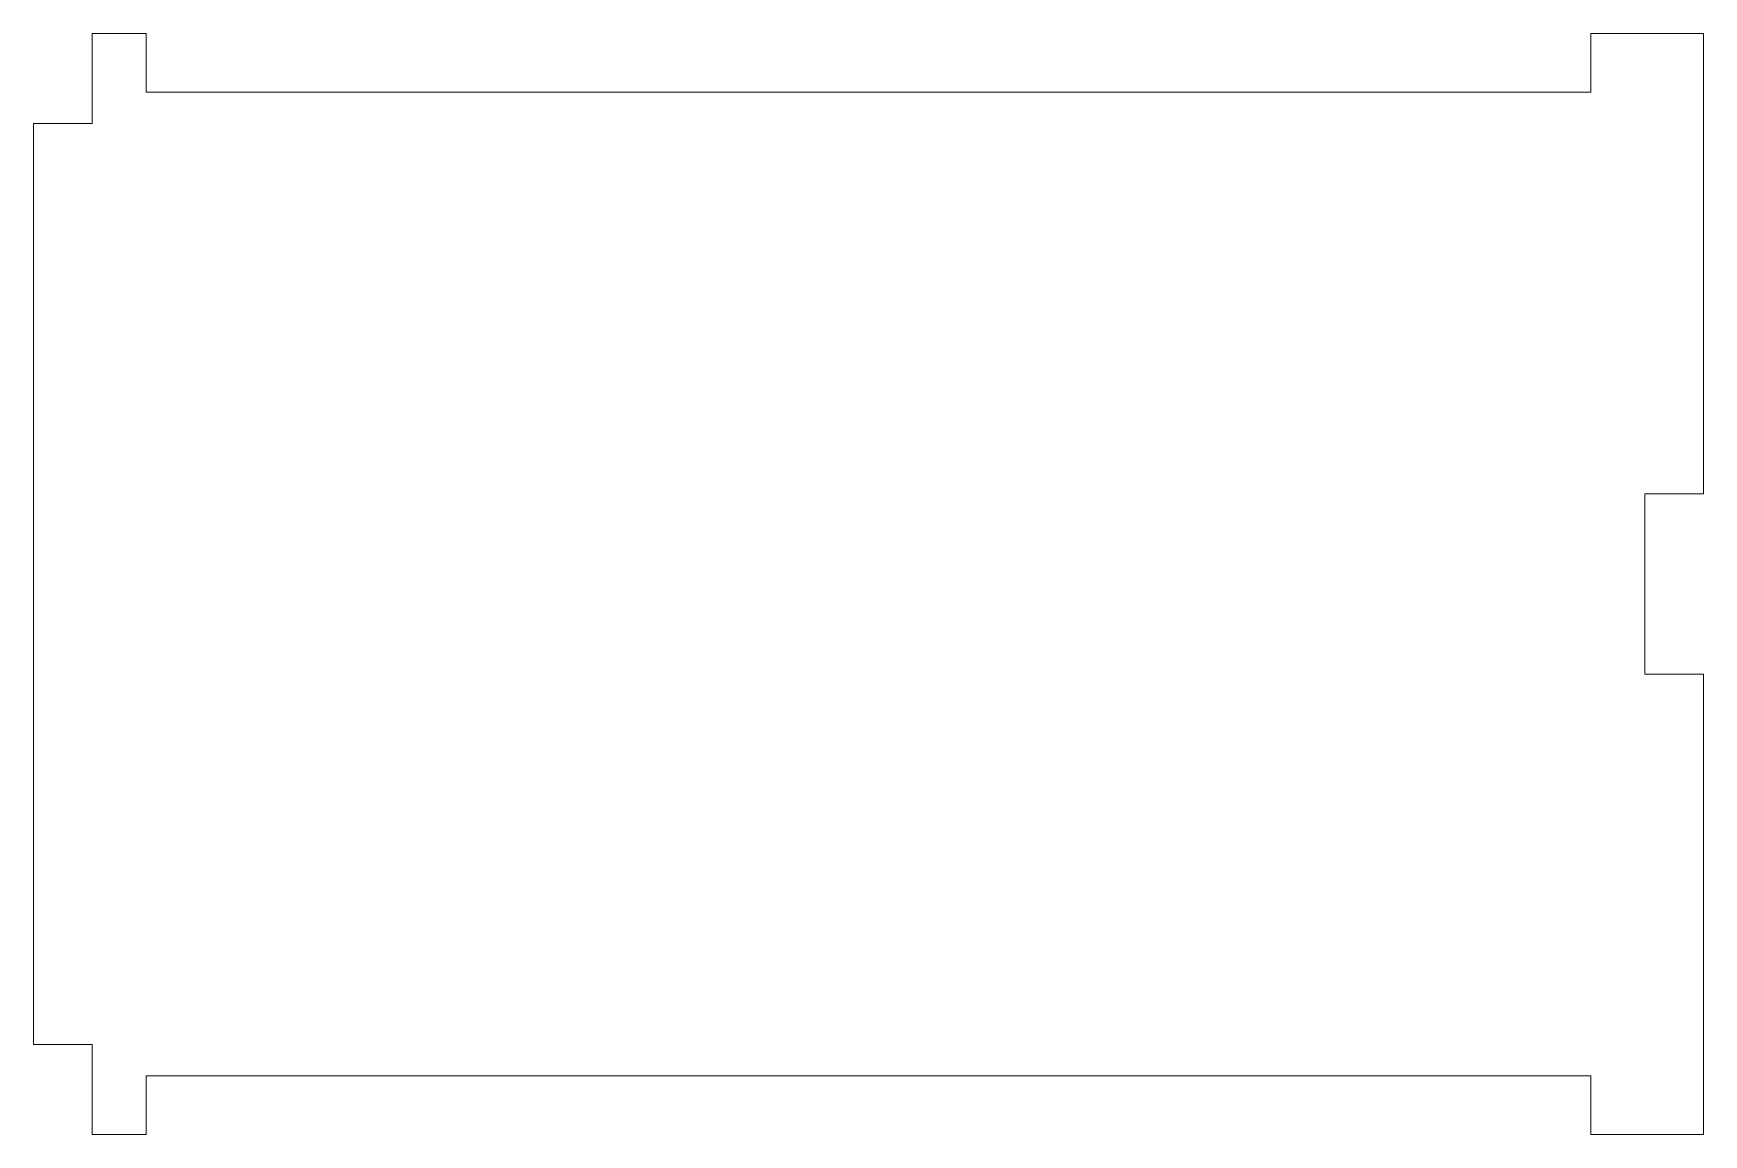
# Model space of a CAD drawing. Header units: centimetres. Extents: x 2.34 to 9.74, y -9.5 to -4.62.
import ezdxf

# ---------------------------------------------------------------- set-up
doc = ezdxf.new("R2010")
doc.units = ezdxf.units.CM
doc.header["$MEASUREMENT"] = 0
doc.layers.add('Camada 1', color=7, linetype='Continuous')

msp = doc.modelspace()

# ---------------------------------------------------------------- linework, layer by layer
at = {"layer": 'Camada 1', "color": 250, "lineweight": 20}
msp.add_open_spline([(9.73894, -9.49575), (9.73894, -9.49575), (9.73858, -9.49575), (9.73858, -9.49575), (9.73858, -9.49575), (9.73858, -9.49575), (9.73751, -9.49575), (9.73751, -9.49575), (9.73751, -9.49575), (9.73751, -9.49575), (9.73575, -9.49575), (9.73575, -9.49575), (9.73575, -9.49575), (9.73575, -9.49575), (9.73333, -9.49575), (9.73333, -9.49575), (9.73333, -9.49575), (9.73333, -9.49575), (9.73026, -9.49575), (9.73026, -9.49575), (9.73026, -9.49575), (9.73026, -9.49575), (9.72658, -9.49575), (9.72658, -9.49575), (9.72658, -9.49575), (9.72658, -9.49575), (9.72231, -9.49575), (9.72231, -9.49575), (9.72231, -9.49575), (9.72231, -9.49575), (9.71746, -9.49575), (9.71746, -9.49575), (9.71746, -9.49575), (9.71746, -9.49575), (9.71206, -9.49575), (9.71206, -9.49575), (9.71206, -9.49575), (9.71206, -9.49575), (9.70614, -9.49575), (9.70614, -9.49575), (9.70614, -9.49575), (9.70614, -9.49575), (9.69971, -9.49575), (9.69971, -9.49575), (9.69971, -9.49575), (9.69971, -9.49575), (9.6928, -9.49575), (9.6928, -9.49575), (9.6928, -9.49575), (9.6928, -9.49575), (9.68543, -9.49575), (9.68543, -9.49575), (9.68543, -9.49575), (9.68543, -9.49575), (9.67763, -9.49575), (9.67763, -9.49575), (9.67763, -9.49575), (9.67763, -9.49575), (9.66942, -9.49575), (9.66942, -9.49575), (9.66942, -9.49575), (9.66942, -9.49575), (9.66082, -9.49575), (9.66082, -9.49575), (9.66082, -9.49575), (9.66082, -9.49575), (9.65185, -9.49575), (9.65185, -9.49575), (9.65185, -9.49575), (9.65185, -9.49575), (9.64254, -9.49575), (9.64254, -9.49575), (9.64254, -9.49575), (9.64254, -9.49575), (9.63291, -9.49575), (9.63291, -9.49575), (9.63291, -9.49575), (9.63291, -9.49575), (9.62298, -9.49575), (9.62298, -9.49575), (9.62298, -9.49575), (9.62298, -9.49575), (9.61278, -9.49575), (9.61278, -9.49575), (9.61278, -9.49575), (9.61278, -9.49575), (9.60232, -9.49575), (9.60232, -9.49575), (9.60232, -9.49575), (9.60232, -9.49575), (9.59164, -9.49575), (9.59164, -9.49575), (9.59164, -9.49575), (9.59164, -9.49575), (9.58075, -9.49575), (9.58075, -9.49575), (9.58075, -9.49575), (9.58075, -9.49575), (9.56967, -9.49575), (9.56967, -9.49575), (9.56967, -9.49575), (9.56967, -9.49575), (9.55844, -9.49575), (9.55844, -9.49575), (9.55844, -9.49575), (9.55844, -9.49575), (9.54707, -9.49575), (9.54707, -9.49575), (9.54707, -9.49575), (9.54707, -9.49575), (9.53558, -9.49575), (9.53558, -9.49575), (9.53558, -9.49575), (9.53558, -9.49575), (9.52401, -9.49575), (9.52401, -9.49575), (9.52401, -9.49575), (9.52401, -9.49575), (9.51236, -9.49575), (9.51236, -9.49575), (9.51236, -9.49575), (9.51236, -9.49575), (9.50067, -9.49575), (9.50067, -9.49575), (9.50067, -9.49575), (9.50067, -9.49575), (9.48895, -9.49575), (9.48895, -9.49575), (9.48895, -9.49575), (9.48895, -9.49575), (9.47724, -9.49575), (9.47724, -9.49575), (9.47724, -9.49575), (9.47724, -9.49575), (9.46555, -9.49575), (9.46555, -9.49575), (9.46555, -9.49575), (9.46555, -9.49575), (9.4539, -9.49575), (9.4539, -9.49575), (9.4539, -9.49575), (9.4539, -9.49575), (9.44233, -9.49575), (9.44233, -9.49575), (9.44233, -9.49575), (9.44233, -9.49575), (9.43084, -9.49575), (9.43084, -9.49575), (9.43084, -9.49575), (9.43084, -9.49575), (9.41947, -9.49575), (9.41947, -9.49575), (9.41947, -9.49575), (9.41947, -9.49575), (9.40824, -9.49575), (9.40824, -9.49575), (9.40824, -9.49575), (9.40824, -9.49575), (9.39716, -9.49575), (9.39716, -9.49575), (9.39716, -9.49575), (9.39716, -9.49575), (9.38627, -9.49575), (9.38627, -9.49575), (9.38627, -9.49575), (9.38627, -9.49575), (9.37559, -9.49575), (9.37559, -9.49575), (9.37559, -9.49575), (9.37559, -9.49575), (9.36513, -9.49575), (9.36513, -9.49575), (9.36513, -9.49575), (9.36513, -9.49575), (9.35493, -9.49575), (9.35493, -9.49575), (9.35493, -9.49575), (9.35493, -9.49575), (9.345, -9.49575), (9.345, -9.49575), (9.345, -9.49575), (9.345, -9.49575), (9.33537, -9.49575), (9.33537, -9.49575), (9.33537, -9.49575), (9.33537, -9.49575), (9.32606, -9.49575), (9.32606, -9.49575), (9.32606, -9.49575), (9.32606, -9.49575), (9.31709, -9.49575), (9.31709, -9.49575), (9.31709, -9.49575), (9.31709, -9.49575), (9.30849, -9.49575), (9.30849, -9.49575), (9.30849, -9.49575), (9.30849, -9.49575), (9.30028, -9.49575), (9.30028, -9.49575), (9.30028, -9.49575), (9.30028, -9.49575), (9.29248, -9.49575), (9.29248, -9.49575), (9.29248, -9.49575), (9.29248, -9.49575), (9.28511, -9.49575), (9.28511, -9.49575), (9.28511, -9.49575), (9.28511, -9.49575), (9.2782, -9.49575), (9.2782, -9.49575), (9.2782, -9.49575), (9.2782, -9.49575), (9.27177, -9.49575), (9.27177, -9.49575), (9.27177, -9.49575), (9.27177, -9.49575), (9.26585, -9.49575), (9.26585, -9.49575), (9.26585, -9.49575), (9.26585, -9.49575), (9.26045, -9.49575), (9.26045, -9.49575), (9.26045, -9.49575), (9.26045, -9.49575), (9.2556, -9.49575), (9.2556, -9.49575), (9.2556, -9.49575), (9.2556, -9.49575), (9.25133, -9.49575), (9.25133, -9.49575), (9.25133, -9.49575), (9.25133, -9.49575), (9.24765, -9.49575), (9.24765, -9.49575), (9.24765, -9.49575), (9.24765, -9.49575), (9.24458, -9.49575), (9.24458, -9.49575), (9.24458, -9.49575), (9.24458, -9.49575), (9.24216, -9.49575), (9.24216, -9.49575), (9.24216, -9.49575), (9.24216, -9.49575), (9.2404, -9.49575), (9.2404, -9.49575), (9.2404, -9.49575), (9.2404, -9.49575), (9.23933, -9.49575), (9.23933, -9.49575), (9.23933, -9.49575), (9.23933, -9.49575), (9.23897, -9.49575), (9.23897, -9.49575), (9.23897, -9.49575), (9.23897, -9.49575), (9.23897, -9.23577), (9.23897, -9.23577), (9.23897, -9.23577), (9.23897, -9.23577), (2.83945, -9.23577), (2.83945, -9.23577), (2.83945, -9.23577), (2.83945, -9.23577), (2.83945, -9.49575), (2.83945, -9.49575), (2.83945, -9.49575), (2.83945, -9.49575), (2.83909, -9.49575), (2.83909, -9.49575), (2.83909, -9.49575), (2.83909, -9.49575), (2.83802, -9.49575), (2.83802, -9.49575), (2.83802, -9.49575), (2.83802, -9.49575), (2.83626, -9.49575), (2.83626, -9.49575), (2.83626, -9.49575), (2.83626, -9.49575), (2.83384, -9.49575), (2.83384, -9.49575), (2.83384, -9.49575), (2.83384, -9.49575), (2.83077, -9.49575), (2.83077, -9.49575), (2.83077, -9.49575), (2.83077, -9.49575), (2.82709, -9.49575), (2.82709, -9.49575), (2.82709, -9.49575), (2.82709, -9.49575), (2.82282, -9.49575), (2.82282, -9.49575), (2.82282, -9.49575), (2.82282, -9.49575), (2.81797, -9.49575), (2.81797, -9.49575), (2.81797, -9.49575), (2.81797, -9.49575), (2.81257, -9.49575), (2.81257, -9.49575), (2.81257, -9.49575), (2.81257, -9.49575), (2.80665, -9.49575), (2.80665, -9.49575), (2.80665, -9.49575), (2.80665, -9.49575), (2.80022, -9.49575), (2.80022, -9.49575), (2.80022, -9.49575), (2.80022, -9.49575), (2.79331, -9.49575), (2.79331, -9.49575), (2.79331, -9.49575), (2.79331, -9.49575), (2.78595, -9.49575), (2.78595, -9.49575), (2.78595, -9.49575), (2.78595, -9.49575), (2.77815, -9.49575), (2.77815, -9.49575), (2.77815, -9.49575), (2.77815, -9.49575), (2.76993, -9.49575), (2.76993, -9.49575), (2.76993, -9.49575), (2.76993, -9.49575), (2.76133, -9.49575), (2.76133, -9.49575), (2.76133, -9.49575), (2.76133, -9.49575), (2.75236, -9.49575), (2.75236, -9.49575), (2.75236, -9.49575), (2.75236, -9.49575), (2.74305, -9.49575), (2.74305, -9.49575), (2.74305, -9.49575), (2.74305, -9.49575), (2.73342, -9.49575), (2.73342, -9.49575), (2.73342, -9.49575), (2.73342, -9.49575), (2.72349, -9.49575), (2.72349, -9.49575), (2.72349, -9.49575), (2.72349, -9.49575), (2.71329, -9.49575), (2.71329, -9.49575), (2.71329, -9.49575), (2.71329, -9.49575), (2.70283, -9.49575), (2.70283, -9.49575), (2.70283, -9.49575), (2.70283, -9.49575), (2.69215, -9.49575), (2.69215, -9.49575), (2.69215, -9.49575), (2.69215, -9.49575), (2.68126, -9.49575), (2.68126, -9.49575), (2.68126, -9.49575), (2.68126, -9.49575), (2.67019, -9.49575), (2.67019, -9.49575), (2.67019, -9.49575), (2.67019, -9.49575), (2.65895, -9.49575), (2.65895, -9.49575), (2.65895, -9.49575), (2.65895, -9.49575), (2.64758, -9.49575), (2.64758, -9.49575), (2.64758, -9.49575), (2.64758, -9.49575), (2.6361, -9.49575), (2.6361, -9.49575), (2.6361, -9.49575), (2.6361, -9.49575), (2.62452, -9.49575), (2.62452, -9.49575), (2.62452, -9.49575), (2.62452, -9.49575), (2.61288, -9.49575), (2.61288, -9.49575), (2.61288, -9.49575), (2.61288, -9.49575), (2.60118, -9.49575), (2.60118, -9.49575), (2.60118, -9.49575), (2.60118, -9.49575), (2.59949, -9.49575), (2.59949, -9.49575), (2.59949, -9.49575), (2.59949, -9.49575), (2.59949, -9.49546), (2.59949, -9.49546), (2.59949, -9.49546), (2.59949, -9.49546), (2.59949, -9.4946), (2.59949, -9.4946), (2.59949, -9.4946), (2.59949, -9.4946), (2.59949, -9.4932), (2.59949, -9.4932), (2.59949, -9.4932), (2.59949, -9.4932), (2.59949, -9.49126), (2.59949, -9.49126), (2.59949, -9.49126), (2.59949, -9.49126), (2.59949, -9.48881), (2.59949, -9.48881), (2.59949, -9.48881), (2.59949, -9.48881), (2.59949, -9.48586), (2.59949, -9.48586), (2.59949, -9.48586), (2.59949, -9.48586), (2.59949, -9.48244), (2.59949, -9.48244), (2.59949, -9.48244), (2.59949, -9.48244), (2.59949, -9.47856), (2.59949, -9.47856), (2.59949, -9.47856), (2.59949, -9.47856), (2.59949, -9.47425), (2.59949, -9.47425), (2.59949, -9.47425), (2.59949, -9.47425), (2.59949, -9.46951), (2.59949, -9.46951), (2.59949, -9.46951), (2.59949, -9.46951), (2.59949, -9.46437), (2.59949, -9.46437), (2.59949, -9.46437), (2.59949, -9.46437), (2.59949, -9.45884), (2.59949, -9.45884), (2.59949, -9.45884), (2.59949, -9.45884), (2.59949, -9.45295), (2.59949, -9.45295), (2.59949, -9.45295), (2.59949, -9.45295), (2.59949, -9.44671), (2.59949, -9.44671), (2.59949, -9.44671), (2.59949, -9.44671), (2.59949, -9.44014), (2.59949, -9.44014), (2.59949, -9.44014), (2.59949, -9.44014), (2.59949, -9.43325), (2.59949, -9.43325), (2.59949, -9.43325), (2.59949, -9.43325), (2.59949, -9.42608), (2.59949, -9.42608), (2.59949, -9.42608), (2.59949, -9.42608), (2.59949, -9.41863), (2.59949, -9.41863), (2.59949, -9.41863), (2.59949, -9.41863), (2.59949, -9.41093), (2.59949, -9.41093), (2.59949, -9.41093), (2.59949, -9.41093), (2.59949, -9.40298), (2.59949, -9.40298), (2.59949, -9.40298), (2.59949, -9.40298), (2.59949, -9.39482), (2.59949, -9.39482), (2.59949, -9.39482), (2.59949, -9.39482), (2.59949, -9.38646), (2.59949, -9.38646), (2.59949, -9.38646), (2.59949, -9.38646), (2.59949, -9.37791), (2.59949, -9.37791), (2.59949, -9.37791), (2.59949, -9.37791), (2.59949, -9.3692), (2.59949, -9.3692), (2.59949, -9.3692), (2.59949, -9.3692), (2.59949, -9.36034), (2.59949, -9.36034), (2.59949, -9.36034), (2.59949, -9.36034), (2.59949, -9.35135), (2.59949, -9.35135), (2.59949, -9.35135), (2.59949, -9.35135), (2.59949, -9.34226), (2.59949, -9.34226), (2.59949, -9.34226), (2.59949, -9.34226), (2.59949, -9.33307), (2.59949, -9.33307), (2.59949, -9.33307), (2.59949, -9.33307), (2.59949, -9.32381), (2.59949, -9.32381), (2.59949, -9.32381), (2.59949, -9.32381), (2.59949, -9.31449), (2.59949, -9.31449), (2.59949, -9.31449), (2.59949, -9.31449), (2.59949, -9.30514), (2.59949, -9.30514), (2.59949, -9.30514), (2.59949, -9.30514), (2.59949, -9.29576), (2.59949, -9.29576), (2.59949, -9.29576), (2.59949, -9.29576), (2.59949, -9.28639), (2.59949, -9.28639), (2.59949, -9.28639), (2.59949, -9.28639), (2.59949, -9.27704), (2.59949, -9.27704), (2.59949, -9.27704), (2.59949, -9.27704), (2.59949, -9.26772), (2.59949, -9.26772), (2.59949, -9.26772), (2.59949, -9.26772), (2.59949, -9.25846), (2.59949, -9.25846), (2.59949, -9.25846), (2.59949, -9.25846), (2.59949, -9.24927), (2.59949, -9.24927), (2.59949, -9.24927), (2.59949, -9.24927), (2.59949, -9.24018), (2.59949, -9.24018), (2.59949, -9.24018), (2.59949, -9.24018), (2.59949, -9.23575), (2.59949, -9.23575), (2.59949, -9.23575), (2.59949, -9.23575), (2.59949, -9.09578), (2.59949, -9.09578), (2.59949, -9.09578), (2.59949, -9.09578), (2.33951, -9.09578), (2.33951, -9.09578), (2.33951, -9.09578), (2.33951, -9.09578), (2.33951, -5.01609), (2.33951, -5.01609), (2.33951, -5.01609), (2.33951, -5.01609), (2.59949, -5.01609), (2.59949, -5.01609), (2.59949, -5.01609), (2.59949, -5.01609), (2.59949, -4.87612), (2.59949, -4.87612), (2.59949, -4.87612), (2.59949, -4.87612), (2.59949, -4.87169), (2.59949, -4.87169), (2.59949, -4.87169), (2.59949, -4.87169), (2.59949, -4.8626), (2.59949, -4.8626), (2.59949, -4.8626), (2.59949, -4.8626), (2.59949, -4.85341), (2.59949, -4.85341), (2.59949, -4.85341), (2.59949, -4.85341), (2.59949, -4.84415), (2.59949, -4.84415), (2.59949, -4.84415), (2.59949, -4.84415), (2.59949, -4.83483), (2.59949, -4.83483), (2.59949, -4.83483), (2.59949, -4.83483), (2.59949, -4.82548), (2.59949, -4.82548), (2.59949, -4.82548), (2.59949, -4.82548), (2.59949, -4.8161), (2.59949, -4.8161), (2.59949, -4.8161), (2.59949, -4.8161), (2.59949, -4.80673), (2.59949, -4.80673), (2.59949, -4.80673), (2.59949, -4.80673), (2.59949, -4.79738), (2.59949, -4.79738), (2.59949, -4.79738), (2.59949, -4.79738), (2.59949, -4.78806), (2.59949, -4.78806), (2.59949, -4.78806), (2.59949, -4.78806), (2.59949, -4.7788), (2.59949, -4.7788), (2.59949, -4.7788), (2.59949, -4.7788), (2.59949, -4.76961), (2.59949, -4.76961), (2.59949, -4.76961), (2.59949, -4.76961), (2.59949, -4.76052), (2.59949, -4.76052), (2.59949, -4.76052), (2.59949, -4.76052), (2.59949, -4.75153), (2.59949, -4.75153), (2.59949, -4.75153), (2.59949, -4.75153), (2.59949, -4.74267), (2.59949, -4.74267), (2.59949, -4.74267), (2.59949, -4.74267), (2.59949, -4.73396), (2.59949, -4.73396), (2.59949, -4.73396), (2.59949, -4.73396), (2.59949, -4.72541), (2.59949, -4.72541), (2.59949, -4.72541), (2.59949, -4.72541), (2.59949, -4.71705), (2.59949, -4.71705), (2.59949, -4.71705), (2.59949, -4.71705), (2.59949, -4.70889), (2.59949, -4.70889), (2.59949, -4.70889), (2.59949, -4.70889), (2.59949, -4.70094), (2.59949, -4.70094), (2.59949, -4.70094), (2.59949, -4.70094), (2.59949, -4.69324), (2.59949, -4.69324), (2.59949, -4.69324), (2.59949, -4.69324), (2.59949, -4.68579), (2.59949, -4.68579), (2.59949, -4.68579), (2.59949, -4.68579), (2.59949, -4.67862), (2.59949, -4.67862), (2.59949, -4.67862), (2.59949, -4.67862), (2.59949, -4.67173), (2.59949, -4.67173), (2.59949, -4.67173), (2.59949, -4.67173), (2.59949, -4.66516), (2.59949, -4.66516), (2.59949, -4.66516), (2.59949, -4.66516), (2.59949, -4.65892), (2.59949, -4.65892), (2.59949, -4.65892), (2.59949, -4.65892), (2.59949, -4.65303), (2.59949, -4.65303), (2.59949, -4.65303), (2.59949, -4.65303), (2.59949, -4.6475), (2.59949, -4.6475), (2.59949, -4.6475), (2.59949, -4.6475), (2.59949, -4.64236), (2.59949, -4.64236), (2.59949, -4.64236), (2.59949, -4.64236), (2.59949, -4.63762), (2.59949, -4.63762), (2.59949, -4.63762), (2.59949, -4.63762), (2.59949, -4.63331), (2.59949, -4.63331), (2.59949, -4.63331), (2.59949, -4.63331), (2.59949, -4.62943), (2.59949, -4.62943), (2.59949, -4.62943), (2.59949, -4.62943), (2.59949, -4.62601), (2.59949, -4.62601), (2.59949, -4.62601), (2.59949, -4.62601), (2.59949, -4.62306), (2.59949, -4.62306), (2.59949, -4.62306), (2.59949, -4.62306), (2.59949, -4.62061), (2.59949, -4.62061), (2.59949, -4.62061), (2.59949, -4.62061), (2.59949, -4.61867), (2.59949, -4.61867), (2.59949, -4.61867), (2.59949, -4.61867), (2.59949, -4.61727), (2.59949, -4.61727), (2.59949, -4.61727), (2.59949, -4.61727), (2.59949, -4.61641), (2.59949, -4.61641), (2.59949, -4.61641), (2.59949, -4.61641), (2.59949, -4.61612), (2.59949, -4.61612), (2.59949, -4.61612), (2.59949, -4.61612), (2.60118, -4.61612), (2.60118, -4.61612), (2.60118, -4.61612), (2.60118, -4.61612), (2.61288, -4.61612), (2.61288, -4.61612), (2.61288, -4.61612), (2.61288, -4.61612), (2.62452, -4.61612), (2.62452, -4.61612), (2.62452, -4.61612), (2.62452, -4.61612), (2.6361, -4.61612), (2.6361, -4.61612), (2.6361, -4.61612), (2.6361, -4.61612), (2.64758, -4.61612), (2.64758, -4.61612), (2.64758, -4.61612), (2.64758, -4.61612), (2.65895, -4.61612), (2.65895, -4.61612), (2.65895, -4.61612), (2.65895, -4.61612), (2.67019, -4.61612), (2.67019, -4.61612), (2.67019, -4.61612), (2.67019, -4.61612), (2.68126, -4.61612), (2.68126, -4.61612), (2.68126, -4.61612), (2.68126, -4.61612), (2.69215, -4.61612), (2.69215, -4.61612), (2.69215, -4.61612), (2.69215, -4.61612), (2.70283, -4.61612), (2.70283, -4.61612), (2.70283, -4.61612), (2.70283, -4.61612), (2.71329, -4.61612), (2.71329, -4.61612), (2.71329, -4.61612), (2.71329, -4.61612), (2.72349, -4.61612), (2.72349, -4.61612), (2.72349, -4.61612), (2.72349, -4.61612), (2.73342, -4.61612), (2.73342, -4.61612), (2.73342, -4.61612), (2.73342, -4.61612), (2.74305, -4.61612), (2.74305, -4.61612), (2.74305, -4.61612), (2.74305, -4.61612), (2.75236, -4.61612), (2.75236, -4.61612), (2.75236, -4.61612), (2.75236, -4.61612), (2.76133, -4.61612), (2.76133, -4.61612), (2.76133, -4.61612), (2.76133, -4.61612), (2.76993, -4.61612), (2.76993, -4.61612), (2.76993, -4.61612), (2.76993, -4.61612), (2.77815, -4.61612), (2.77815, -4.61612), (2.77815, -4.61612), (2.77815, -4.61612), (2.78595, -4.61612), (2.78595, -4.61612), (2.78595, -4.61612), (2.78595, -4.61612), (2.79331, -4.61612), (2.79331, -4.61612), (2.79331, -4.61612), (2.79331, -4.61612), (2.80022, -4.61612), (2.80022, -4.61612), (2.80022, -4.61612), (2.80022, -4.61612), (2.80665, -4.61612), (2.80665, -4.61612), (2.80665, -4.61612), (2.80665, -4.61612), (2.81257, -4.61612), (2.81257, -4.61612), (2.81257, -4.61612), (2.81257, -4.61612), (2.81797, -4.61612), (2.81797, -4.61612), (2.81797, -4.61612), (2.81797, -4.61612), (2.82282, -4.61612), (2.82282, -4.61612), (2.82282, -4.61612), (2.82282, -4.61612), (2.82709, -4.61612), (2.82709, -4.61612), (2.82709, -4.61612), (2.82709, -4.61612), (2.83077, -4.61612), (2.83077, -4.61612), (2.83077, -4.61612), (2.83077, -4.61612), (2.83384, -4.61612), (2.83384, -4.61612), (2.83384, -4.61612), (2.83384, -4.61612), (2.83626, -4.61612), (2.83626, -4.61612), (2.83626, -4.61612), (2.83626, -4.61612), (2.83802, -4.61612), (2.83802, -4.61612), (2.83802, -4.61612), (2.83802, -4.61612), (2.83909, -4.61612), (2.83909, -4.61612), (2.83909, -4.61612), (2.83909, -4.61612), (2.83945, -4.61612), (2.83945, -4.61612), (2.83945, -4.61612), (2.83945, -4.61612), (2.83945, -4.8761), (2.83945, -4.8761), (2.83945, -4.8761), (2.83945, -4.8761), (9.23897, -4.8761), (9.23897, -4.8761), (9.23897, -4.8761), (9.23897, -4.8761), (9.23897, -4.61612), (9.23897, -4.61612), (9.23897, -4.61612), (9.23897, -4.61612), (9.23933, -4.61612), (9.23933, -4.61612), (9.23933, -4.61612), (9.23933, -4.61612), (9.2404, -4.61612), (9.2404, -4.61612), (9.2404, -4.61612), (9.2404, -4.61612), (9.24216, -4.61612), (9.24216, -4.61612), (9.24216, -4.61612), (9.24216, -4.61612), (9.24458, -4.61612), (9.24458, -4.61612), (9.24458, -4.61612), (9.24458, -4.61612), (9.24765, -4.61612), (9.24765, -4.61612), (9.24765, -4.61612), (9.24765, -4.61612), (9.25133, -4.61612), (9.25133, -4.61612), (9.25133, -4.61612), (9.25133, -4.61612), (9.2556, -4.61612), (9.2556, -4.61612), (9.2556, -4.61612), (9.2556, -4.61612), (9.26045, -4.61612), (9.26045, -4.61612), (9.26045, -4.61612), (9.26045, -4.61612), (9.26585, -4.61612), (9.26585, -4.61612), (9.26585, -4.61612), (9.26585, -4.61612), (9.27177, -4.61612), (9.27177, -4.61612), (9.27177, -4.61612), (9.27177, -4.61612), (9.2782, -4.61612), (9.2782, -4.61612), (9.2782, -4.61612), (9.2782, -4.61612), (9.28511, -4.61612), (9.28511, -4.61612), (9.28511, -4.61612), (9.28511, -4.61612), (9.29248, -4.61612), (9.29248, -4.61612), (9.29248, -4.61612), (9.29248, -4.61612), (9.30028, -4.61612), (9.30028, -4.61612), (9.30028, -4.61612), (9.30028, -4.61612), (9.30849, -4.61612), (9.30849, -4.61612), (9.30849, -4.61612), (9.30849, -4.61612), (9.31709, -4.61612), (9.31709, -4.61612), (9.31709, -4.61612), (9.31709, -4.61612), (9.32606, -4.61612), (9.32606, -4.61612), (9.32606, -4.61612), (9.32606, -4.61612), (9.33537, -4.61612), (9.33537, -4.61612), (9.33537, -4.61612), (9.33537, -4.61612), (9.345, -4.61612), (9.345, -4.61612), (9.345, -4.61612), (9.345, -4.61612), (9.35493, -4.61612), (9.35493, -4.61612), (9.35493, -4.61612), (9.35493, -4.61612), (9.36513, -4.61612), (9.36513, -4.61612), (9.36513, -4.61612), (9.36513, -4.61612), (9.37559, -4.61612), (9.37559, -4.61612), (9.37559, -4.61612), (9.37559, -4.61612), (9.38627, -4.61612), (9.38627, -4.61612), (9.38627, -4.61612), (9.38627, -4.61612), (9.39716, -4.61612), (9.39716, -4.61612), (9.39716, -4.61612), (9.39716, -4.61612), (9.40824, -4.61612), (9.40824, -4.61612), (9.40824, -4.61612), (9.40824, -4.61612), (9.41947, -4.61612), (9.41947, -4.61612), (9.41947, -4.61612), (9.41947, -4.61612), (9.43084, -4.61612), (9.43084, -4.61612), (9.43084, -4.61612), (9.43084, -4.61612), (9.44233, -4.61612), (9.44233, -4.61612), (9.44233, -4.61612), (9.44233, -4.61612), (9.4539, -4.61612), (9.4539, -4.61612), (9.4539, -4.61612), (9.4539, -4.61612), (9.46555, -4.61612), (9.46555, -4.61612), (9.46555, -4.61612), (9.46555, -4.61612), (9.47724, -4.61612), (9.47724, -4.61612), (9.47724, -4.61612), (9.47724, -4.61612), (9.48895, -4.61612), (9.48895, -4.61612), (9.48895, -4.61612), (9.48895, -4.61612), (9.50067, -4.61612), (9.50067, -4.61612), (9.50067, -4.61612), (9.50067, -4.61612), (9.51236, -4.61612), (9.51236, -4.61612), (9.51236, -4.61612), (9.51236, -4.61612), (9.52401, -4.61612), (9.52401, -4.61612), (9.52401, -4.61612), (9.52401, -4.61612), (9.53558, -4.61612), (9.53558, -4.61612), (9.53558, -4.61612), (9.53558, -4.61612), (9.54707, -4.61612), (9.54707, -4.61612), (9.54707, -4.61612), (9.54707, -4.61612), (9.55844, -4.61612), (9.55844, -4.61612), (9.55844, -4.61612), (9.55844, -4.61612), (9.56967, -4.61612), (9.56967, -4.61612), (9.56967, -4.61612), (9.56967, -4.61612), (9.58075, -4.61612), (9.58075, -4.61612), (9.58075, -4.61612), (9.58075, -4.61612), (9.59164, -4.61612), (9.59164, -4.61612), (9.59164, -4.61612), (9.59164, -4.61612), (9.60232, -4.61612), (9.60232, -4.61612), (9.60232, -4.61612), (9.60232, -4.61612), (9.61278, -4.61612), (9.61278, -4.61612), (9.61278, -4.61612), (9.61278, -4.61612), (9.62298, -4.61612), (9.62298, -4.61612), (9.62298, -4.61612), (9.62298, -4.61612), (9.63291, -4.61612), (9.63291, -4.61612), (9.63291, -4.61612), (9.63291, -4.61612), (9.64254, -4.61612), (9.64254, -4.61612), (9.64254, -4.61612), (9.64254, -4.61612), (9.65185, -4.61612), (9.65185, -4.61612), (9.65185, -4.61612), (9.65185, -4.61612), (9.66082, -4.61612), (9.66082, -4.61612), (9.66082, -4.61612), (9.66082, -4.61612), (9.66942, -4.61612), (9.66942, -4.61612), (9.66942, -4.61612), (9.66942, -4.61612), (9.67763, -4.61612), (9.67763, -4.61612), (9.67763, -4.61612), (9.67763, -4.61612), (9.68543, -4.61612), (9.68543, -4.61612), (9.68543, -4.61612), (9.68543, -4.61612), (9.6928, -4.61612), (9.6928, -4.61612), (9.6928, -4.61612), (9.6928, -4.61612), (9.69971, -4.61612), (9.69971, -4.61612), (9.69971, -4.61612), (9.69971, -4.61612), (9.70614, -4.61612), (9.70614, -4.61612), (9.70614, -4.61612), (9.70614, -4.61612), (9.71206, -4.61612), (9.71206, -4.61612), (9.71206, -4.61612), (9.71206, -4.61612), (9.71746, -4.61612), (9.71746, -4.61612), (9.71746, -4.61612), (9.71746, -4.61612), (9.72231, -4.61612), (9.72231, -4.61612), (9.72231, -4.61612), (9.72231, -4.61612), (9.72658, -4.61612), (9.72658, -4.61612), (9.72658, -4.61612), (9.72658, -4.61612), (9.73026, -4.61612), (9.73026, -4.61612), (9.73026, -4.61612), (9.73026, -4.61612), (9.73333, -4.61612), (9.73333, -4.61612), (9.73333, -4.61612), (9.73333, -4.61612), (9.73575, -4.61612), (9.73575, -4.61612), (9.73575, -4.61612), (9.73575, -4.61612), (9.73751, -4.61612), (9.73751, -4.61612), (9.73751, -4.61612), (9.73751, -4.61612), (9.73858, -4.61612), (9.73858, -4.61612), (9.73858, -4.61612), (9.73858, -4.61612), (9.73894, -4.61612), (9.73894, -4.61612), (9.73894, -4.61612), (9.73894, -4.61612), (9.73894, -4.6176), (9.73894, -4.6176), (9.73894, -4.6176), (9.73894, -4.6176), (9.73894, -4.62197), (9.73894, -4.62197), (9.73894, -4.62197), (9.73894, -4.62197), (9.73894, -4.62915), (9.73894, -4.62915), (9.73894, -4.62915), (9.73894, -4.62915), (9.73894, -4.63903), (9.73894, -4.63903), (9.73894, -4.63903), (9.73894, -4.63903), (9.73894, -4.65153), (9.73894, -4.65153), (9.73894, -4.65153), (9.73894, -4.65153), (9.73894, -4.66655), (9.73894, -4.66655), (9.73894, -4.66655), (9.73894, -4.66655), (9.73894, -4.68399), (9.73894, -4.68399), (9.73894, -4.68399), (9.73894, -4.68399), (9.73894, -4.70377), (9.73894, -4.70377), (9.73894, -4.70377), (9.73894, -4.70377), (9.73894, -4.7258), (9.73894, -4.7258), (9.73894, -4.7258), (9.73894, -4.7258), (9.73894, -4.74997), (9.73894, -4.74997), (9.73894, -4.74997), (9.73894, -4.74997), (9.73894, -4.77619), (9.73894, -4.77619), (9.73894, -4.77619), (9.73894, -4.77619), (9.73894, -4.80438), (9.73894, -4.80438), (9.73894, -4.80438), (9.73894, -4.80438), (9.73894, -4.83443), (9.73894, -4.83443), (9.73894, -4.83443), (9.73894, -4.83443), (9.73894, -4.86626), (9.73894, -4.86626), (9.73894, -4.86626), (9.73894, -4.86626), (9.73894, -4.89977), (9.73894, -4.89977), (9.73894, -4.89977), (9.73894, -4.89977), (9.73894, -4.93486), (9.73894, -4.93486), (9.73894, -4.93486), (9.73894, -4.93486), (9.73894, -4.97026), (9.73894, -4.97026), (9.73894, -4.97026), (9.73894, -4.97026), (9.73894, -6.65607), (9.73894, -6.65607), (9.73894, -6.65607), (9.73894, -6.65607), (9.47898, -6.65607), (9.47898, -6.65607), (9.47898, -6.65607), (9.47898, -6.65607), (9.47898, -7.45601), (9.47898, -7.45601), (9.47898, -7.45601), (9.47898, -7.45601), (9.73894, -7.45601), (9.73894, -7.45601), (9.73894, -7.45601), (9.73894, -7.45601), (9.73894, -9.14161), (9.73894, -9.14161), (9.73894, -9.14161), (9.73894, -9.14161), (9.73894, -9.17704), (9.73894, -9.17704), (9.73894, -9.17704), (9.73894, -9.17704), (9.73894, -9.21213), (9.73894, -9.21213), (9.73894, -9.21213), (9.73894, -9.21213), (9.73894, -9.24564), (9.73894, -9.24564), (9.73894, -9.24564), (9.73894, -9.24564), (9.73894, -9.27746), (9.73894, -9.27746), (9.73894, -9.27746), (9.73894, -9.27746), (9.73894, -9.30751), (9.73894, -9.30751), (9.73894, -9.30751), (9.73894, -9.30751), (9.73894, -9.3357), (9.73894, -9.3357), (9.73894, -9.3357), (9.73894, -9.3357), (9.73894, -9.36192), (9.73894, -9.36192), (9.73894, -9.36192), (9.73894, -9.36192), (9.73894, -9.38608), (9.73894, -9.38608), (9.73894, -9.38608), (9.73894, -9.38608), (9.73894, -9.4081), (9.73894, -9.4081), (9.73894, -9.4081), (9.73894, -9.4081), (9.73894, -9.42788), (9.73894, -9.42788), (9.73894, -9.42788), (9.73894, -9.42788), (9.73894, -9.44533), (9.73894, -9.44533), (9.73894, -9.44533), (9.73894, -9.44533), (9.73894, -9.46035), (9.73894, -9.46035), (9.73894, -9.46035), (9.73894, -9.46035), (9.73894, -9.47284), (9.73894, -9.47284), (9.73894, -9.47284), (9.73894, -9.47284), (9.73894, -9.48272), (9.73894, -9.48272), (9.73894, -9.48272), (9.73894, -9.48272), (9.73894, -9.4899), (9.73894, -9.4899), (9.73894, -9.4899), (9.73894, -9.4899), (9.73894, -9.49427), (9.73894, -9.49427), (9.73894, -9.49427), (9.73894, -9.49427), (9.73894, -9.49575), (9.73894, -9.49575)], degree=3, knots=[0, 0, 0, 0, 0.0031153, 0.0031153, 0.0031153, 0.0031153, 0.0062305, 0.0062305, 0.0062305, 0.0062305, 0.0093458, 0.0093458, 0.0093458, 0.0093458, 0.0124611, 0.0124611, 0.0124611, 0.0124611, 0.0155763, 0.0155763, 0.0155763, 0.0155763, 0.0186916, 0.0186916, 0.0186916, 0.0186916, 0.0218069, 0.0218069, 0.0218069, 0.0218069, 0.0249221, 0.0249221, 0.0249221, 0.0249221, 0.0280374, 0.0280374, 0.0280374, 0.0280374, 0.0311526, 0.0311526, 0.0311526, 0.0311526, 0.0342679, 0.0342679, 0.0342679, 0.0342679, 0.0373832, 0.0373832, 0.0373832, 0.0373832, 0.0404984, 0.0404984, 0.0404984, 0.0404984, 0.0436137, 0.0436137, 0.0436137, 0.0436137, 0.046729, 0.046729, 0.046729, 0.046729, 0.0498442, 0.0498442, 0.0498442, 0.0498442, 0.0529595, 0.0529595, 0.0529595, 0.0529595, 0.0560748, 0.0560748, 0.0560748, 0.0560748, 0.05919, 0.05919, 0.05919, 0.05919, 0.0623053, 0.0623053, 0.0623053, 0.0623053, 0.0654206, 0.0654206, 0.0654206, 0.0654206, 0.0685358, 0.0685358, 0.0685358, 0.0685358, 0.0716511, 0.0716511, 0.0716511, 0.0716511, 0.0747664, 0.0747664, 0.0747664, 0.0747664, 0.0778816, 0.0778816, 0.0778816, 0.0778816, 0.0809969, 0.0809969, 0.0809969, 0.0809969, 0.0841121, 0.0841121, 0.0841121, 0.0841121, 0.0872274, 0.0872274, 0.0872274, 0.0872274, 0.0903427, 0.0903427, 0.0903427, 0.0903427, 0.0934579, 0.0934579, 0.0934579, 0.0934579, 0.0965732, 0.0965732, 0.0965732, 0.0965732, 0.0996885, 0.0996885, 0.0996885, 0.0996885, 0.1028037, 0.1028037, 0.1028037, 0.1028037, 0.105919, 0.105919, 0.105919, 0.105919, 0.1090343, 0.1090343, 0.1090343, 0.1090343, 0.1121495, 0.1121495, 0.1121495, 0.1121495, 0.1152648, 0.1152648, 0.1152648, 0.1152648, 0.1183801, 0.1183801, 0.1183801, 0.1183801, 0.1214953, 0.1214953, 0.1214953, 0.1214953, 0.1246106, 0.1246106, 0.1246106, 0.1246106, 0.1277259, 0.1277259, 0.1277259, 0.1277259, 0.1308411, 0.1308411, 0.1308411, 0.1308411, 0.1339564, 0.1339564, 0.1339564, 0.1339564, 0.1370717, 0.1370717, 0.1370717, 0.1370717, 0.1401869, 0.1401869, 0.1401869, 0.1401869, 0.1433022, 0.1433022, 0.1433022, 0.1433022, 0.1464174, 0.1464174, 0.1464174, 0.1464174, 0.1495327, 0.1495327, 0.1495327, 0.1495327, 0.152648, 0.152648, 0.152648, 0.152648, 0.1557632, 0.1557632, 0.1557632, 0.1557632, 0.1588785, 0.1588785, 0.1588785, 0.1588785, 0.1619938, 0.1619938, 0.1619938, 0.1619938, 0.165109, 0.165109, 0.165109, 0.165109, 0.1682243, 0.1682243, 0.1682243, 0.1682243, 0.1713396, 0.1713396, 0.1713396, 0.1713396, 0.1744548, 0.1744548, 0.1744548, 0.1744548, 0.1775701, 0.1775701, 0.1775701, 0.1775701, 0.1806854, 0.1806854, 0.1806854, 0.1806854, 0.1838006, 0.1838006, 0.1838006, 0.1838006, 0.1869159, 0.1869159, 0.1869159, 0.1869159, 0.1900312, 0.1900312, 0.1900312, 0.1900312, 0.1931464, 0.1931464, 0.1931464, 0.1931464, 0.1962617, 0.1962617, 0.1962617, 0.1962617, 0.1993769, 0.1993769, 0.1993769, 0.1993769, 0.2024922, 0.2024922, 0.2024922, 0.2024922, 0.2056075, 0.2056075, 0.2056075, 0.2056075, 0.2087227, 0.2087227, 0.2087227, 0.2087227, 0.211838, 0.211838, 0.211838, 0.211838, 0.2149533, 0.2149533, 0.2149533, 0.2149533, 0.2180685, 0.2180685, 0.2180685, 0.2180685, 0.2211838, 0.2211838, 0.2211838, 0.2211838, 0.2242991, 0.2242991, 0.2242991, 0.2242991, 0.2274143, 0.2274143, 0.2274143, 0.2274143, 0.2305296, 0.2305296, 0.2305296, 0.2305296, 0.2336449, 0.2336449, 0.2336449, 0.2336449, 0.2367601, 0.2367601, 0.2367601, 0.2367601, 0.2398754, 0.2398754, 0.2398754, 0.2398754, 0.2429907, 0.2429907, 0.2429907, 0.2429907, 0.2461059, 0.2461059, 0.2461059, 0.2461059, 0.2492212, 0.2492212, 0.2492212, 0.2492212, 0.2523364, 0.2523364, 0.2523364, 0.2523364, 0.2554517, 0.2554517, 0.2554517, 0.2554517, 0.258567, 0.258567, 0.258567, 0.258567, 0.2616822, 0.2616822, 0.2616822, 0.2616822, 0.2647975, 0.2647975, 0.2647975, 0.2647975, 0.2679128, 0.2679128, 0.2679128, 0.2679128, 0.271028, 0.271028, 0.271028, 0.271028, 0.2741433, 0.2741433, 0.2741433, 0.2741433, 0.2772586, 0.2772586, 0.2772586, 0.2772586, 0.2803738, 0.2803738, 0.2803738, 0.2803738, 0.2834891, 0.2834891, 0.2834891, 0.2834891, 0.2866044, 0.2866044, 0.2866044, 0.2866044, 0.2897196, 0.2897196, 0.2897196, 0.2897196, 0.2928349, 0.2928349, 0.2928349, 0.2928349, 0.2959502, 0.2959502, 0.2959502, 0.2959502, 0.2990654, 0.2990654, 0.2990654, 0.2990654, 0.3021807, 0.3021807, 0.3021807, 0.3021807, 0.305296, 0.305296, 0.305296, 0.305296, 0.3084112, 0.3084112, 0.3084112, 0.3084112, 0.3115265, 0.3115265, 0.3115265, 0.3115265, 0.3146417, 0.3146417, 0.3146417, 0.3146417, 0.317757, 0.317757, 0.317757, 0.317757, 0.3208723, 0.3208723, 0.3208723, 0.3208723, 0.3239875, 0.3239875, 0.3239875, 0.3239875, 0.3271028, 0.3271028, 0.3271028, 0.3271028, 0.3302181, 0.3302181, 0.3302181, 0.3302181, 0.3333333, 0.3333333, 0.3333333, 0.3333333, 0.3364486, 0.3364486, 0.3364486, 0.3364486, 0.3395639, 0.3395639, 0.3395639, 0.3395639, 0.3426791, 0.3426791, 0.3426791, 0.3426791, 0.3457944, 0.3457944, 0.3457944, 0.3457944, 0.3489097, 0.3489097, 0.3489097, 0.3489097, 0.3520249, 0.3520249, 0.3520249, 0.3520249, 0.3551402, 0.3551402, 0.3551402, 0.3551402, 0.3582555, 0.3582555, 0.3582555, 0.3582555, 0.3613707, 0.3613707, 0.3613707, 0.3613707, 0.364486, 0.364486, 0.364486, 0.364486, 0.3676012, 0.3676012, 0.3676012, 0.3676012, 0.3707165, 0.3707165, 0.3707165, 0.3707165, 0.3738318, 0.3738318, 0.3738318, 0.3738318, 0.376947, 0.376947, 0.376947, 0.376947, 0.3800623, 0.3800623, 0.3800623, 0.3800623, 0.3831776, 0.3831776, 0.3831776, 0.3831776, 0.3862928, 0.3862928, 0.3862928, 0.3862928, 0.3894081, 0.3894081, 0.3894081, 0.3894081, 0.3925234, 0.3925234, 0.3925234, 0.3925234, 0.3956386, 0.3956386, 0.3956386, 0.3956386, 0.3987539, 0.3987539, 0.3987539, 0.3987539, 0.4018692, 0.4018692, 0.4018692, 0.4018692, 0.4049844, 0.4049844, 0.4049844, 0.4049844, 0.4080997, 0.4080997, 0.4080997, 0.4080997, 0.411215, 0.411215, 0.411215, 0.411215, 0.4143302, 0.4143302, 0.4143302, 0.4143302, 0.4174455, 0.4174455, 0.4174455, 0.4174455, 0.4205607, 0.4205607, 0.4205607, 0.4205607, 0.423676, 0.423676, 0.423676, 0.423676, 0.4267913, 0.4267913, 0.4267913, 0.4267913, 0.4299065, 0.4299065, 0.4299065, 0.4299065, 0.4330218, 0.4330218, 0.4330218, 0.4330218, 0.4361371, 0.4361371, 0.4361371, 0.4361371, 0.4392523, 0.4392523, 0.4392523, 0.4392523, 0.4423676, 0.4423676, 0.4423676, 0.4423676, 0.4454829, 0.4454829, 0.4454829, 0.4454829, 0.4485981, 0.4485981, 0.4485981, 0.4485981, 0.4517134, 0.4517134, 0.4517134, 0.4517134, 0.4548287, 0.4548287, 0.4548287, 0.4548287, 0.4579439, 0.4579439, 0.4579439, 0.4579439, 0.4610592, 0.4610592, 0.4610592, 0.4610592, 0.4641745, 0.4641745, 0.4641745, 0.4641745, 0.4672897, 0.4672897, 0.4672897, 0.4672897, 0.470405, 0.470405, 0.470405, 0.470405, 0.4735202, 0.4735202, 0.4735202, 0.4735202, 0.4766355, 0.4766355, 0.4766355, 0.4766355, 0.4797508, 0.4797508, 0.4797508, 0.4797508, 0.482866, 0.482866, 0.482866, 0.482866, 0.4859813, 0.4859813, 0.4859813, 0.4859813, 0.4890966, 0.4890966, 0.4890966, 0.4890966, 0.4922118, 0.4922118, 0.4922118, 0.4922118, 0.4953271, 0.4953271, 0.4953271, 0.4953271, 0.4984424, 0.4984424, 0.4984424, 0.4984424, 0.5015576, 0.5015576, 0.5015576, 0.5015576, 0.5046729, 0.5046729, 0.5046729, 0.5046729, 0.5077882, 0.5077882, 0.5077882, 0.5077882, 0.5109034, 0.5109034, 0.5109034, 0.5109034, 0.5140187, 0.5140187, 0.5140187, 0.5140187, 0.517134, 0.517134, 0.517134, 0.517134, 0.5202492, 0.5202492, 0.5202492, 0.5202492, 0.5233645, 0.5233645, 0.5233645, 0.5233645, 0.5264798, 0.5264798, 0.5264798, 0.5264798, 0.529595, 0.529595, 0.529595, 0.529595, 0.5327103, 0.5327103, 0.5327103, 0.5327103, 0.5358255, 0.5358255, 0.5358255, 0.5358255, 0.5389408, 0.5389408, 0.5389408, 0.5389408, 0.5420561, 0.5420561, 0.5420561, 0.5420561, 0.5451713, 0.5451713, 0.5451713, 0.5451713, 0.5482866, 0.5482866, 0.5482866, 0.5482866, 0.5514019, 0.5514019, 0.5514019, 0.5514019, 0.5545171, 0.5545171, 0.5545171, 0.5545171, 0.5576324, 0.5576324, 0.5576324, 0.5576324, 0.5607477, 0.5607477, 0.5607477, 0.5607477, 0.5638629, 0.5638629, 0.5638629, 0.5638629, 0.5669782, 0.5669782, 0.5669782, 0.5669782, 0.5700935, 0.5700935, 0.5700935, 0.5700935, 0.5732087, 0.5732087, 0.5732087, 0.5732087, 0.576324, 0.576324, 0.576324, 0.576324, 0.5794393, 0.5794393, 0.5794393, 0.5794393, 0.5825545, 0.5825545, 0.5825545, 0.5825545, 0.5856698, 0.5856698, 0.5856698, 0.5856698, 0.588785, 0.588785, 0.588785, 0.588785, 0.5919003, 0.5919003, 0.5919003, 0.5919003, 0.5950156, 0.5950156, 0.5950156, 0.5950156, 0.5981308, 0.5981308, 0.5981308, 0.5981308, 0.6012461, 0.6012461, 0.6012461, 0.6012461, 0.6043614, 0.6043614, 0.6043614, 0.6043614, 0.6074766, 0.6074766, 0.6074766, 0.6074766, 0.6105919, 0.6105919, 0.6105919, 0.6105919, 0.6137072, 0.6137072, 0.6137072, 0.6137072, 0.6168224, 0.6168224, 0.6168224, 0.6168224, 0.6199377, 0.6199377, 0.6199377, 0.6199377, 0.623053, 0.623053, 0.623053, 0.623053, 0.6261682, 0.6261682, 0.6261682, 0.6261682, 0.6292835, 0.6292835, 0.6292835, 0.6292835, 0.6323988, 0.6323988, 0.6323988, 0.6323988, 0.635514, 0.635514, 0.635514, 0.635514, 0.6386293, 0.6386293, 0.6386293, 0.6386293, 0.6417445, 0.6417445, 0.6417445, 0.6417445, 0.6448598, 0.6448598, 0.6448598, 0.6448598, 0.6479751, 0.6479751, 0.6479751, 0.6479751, 0.6510903, 0.6510903, 0.6510903, 0.6510903, 0.6542056, 0.6542056, 0.6542056, 0.6542056, 0.6573209, 0.6573209, 0.6573209, 0.6573209, 0.6604361, 0.6604361, 0.6604361, 0.6604361, 0.6635514, 0.6635514, 0.6635514, 0.6635514, 0.6666667, 0.6666667, 0.6666667, 0.6666667, 0.6697819, 0.6697819, 0.6697819, 0.6697819, 0.6728972, 0.6728972, 0.6728972, 0.6728972, 0.6760125, 0.6760125, 0.6760125, 0.6760125, 0.6791277, 0.6791277, 0.6791277, 0.6791277, 0.682243, 0.682243, 0.682243, 0.682243, 0.6853583, 0.6853583, 0.6853583, 0.6853583, 0.6884735, 0.6884735, 0.6884735, 0.6884735, 0.6915888, 0.6915888, 0.6915888, 0.6915888, 0.694704, 0.694704, 0.694704, 0.694704, 0.6978193, 0.6978193, 0.6978193, 0.6978193, 0.7009346, 0.7009346, 0.7009346, 0.7009346, 0.7040498, 0.7040498, 0.7040498, 0.7040498, 0.7071651, 0.7071651, 0.7071651, 0.7071651, 0.7102804, 0.7102804, 0.7102804, 0.7102804, 0.7133956, 0.7133956, 0.7133956, 0.7133956, 0.7165109, 0.7165109, 0.7165109, 0.7165109, 0.7196262, 0.7196262, 0.7196262, 0.7196262, 0.7227414, 0.7227414, 0.7227414, 0.7227414, 0.7258567, 0.7258567, 0.7258567, 0.7258567, 0.728972, 0.728972, 0.728972, 0.728972, 0.7320872, 0.7320872, 0.7320872, 0.7320872, 0.7352025, 0.7352025, 0.7352025, 0.7352025, 0.7383178, 0.7383178, 0.7383178, 0.7383178, 0.741433, 0.741433, 0.741433, 0.741433, 0.7445483, 0.7445483, 0.7445483, 0.7445483, 0.7476636, 0.7476636, 0.7476636, 0.7476636, 0.7507788, 0.7507788, 0.7507788, 0.7507788, 0.7538941, 0.7538941, 0.7538941, 0.7538941, 0.7570093, 0.7570093, 0.7570093, 0.7570093, 0.7601246, 0.7601246, 0.7601246, 0.7601246, 0.7632399, 0.7632399, 0.7632399, 0.7632399, 0.7663551, 0.7663551, 0.7663551, 0.7663551, 0.7694704, 0.7694704, 0.7694704, 0.7694704, 0.7725857, 0.7725857, 0.7725857, 0.7725857, 0.7757009, 0.7757009, 0.7757009, 0.7757009, 0.7788162, 0.7788162, 0.7788162, 0.7788162, 0.7819315, 0.7819315, 0.7819315, 0.7819315, 0.7850467, 0.7850467, 0.7850467, 0.7850467, 0.788162, 0.788162, 0.788162, 0.788162, 0.7912773, 0.7912773, 0.7912773, 0.7912773, 0.7943925, 0.7943925, 0.7943925, 0.7943925, 0.7975078, 0.7975078, 0.7975078, 0.7975078, 0.8006231, 0.8006231, 0.8006231, 0.8006231, 0.8037383, 0.8037383, 0.8037383, 0.8037383, 0.8068536, 0.8068536, 0.8068536, 0.8068536, 0.8099688, 0.8099688, 0.8099688, 0.8099688, 0.8130841, 0.8130841, 0.8130841, 0.8130841, 0.8161994, 0.8161994, 0.8161994, 0.8161994, 0.8193146, 0.8193146, 0.8193146, 0.8193146, 0.8224299, 0.8224299, 0.8224299, 0.8224299, 0.8255452, 0.8255452, 0.8255452, 0.8255452, 0.8286604, 0.8286604, 0.8286604, 0.8286604, 0.8317757, 0.8317757, 0.8317757, 0.8317757, 0.834891, 0.834891, 0.834891, 0.834891, 0.8380062, 0.8380062, 0.8380062, 0.8380062, 0.8411215, 0.8411215, 0.8411215, 0.8411215, 0.8442368, 0.8442368, 0.8442368, 0.8442368, 0.847352, 0.847352, 0.847352, 0.847352, 0.8504673, 0.8504673, 0.8504673, 0.8504673, 0.8535826, 0.8535826, 0.8535826, 0.8535826, 0.8566978, 0.8566978, 0.8566978, 0.8566978, 0.8598131, 0.8598131, 0.8598131, 0.8598131, 0.8629283, 0.8629283, 0.8629283, 0.8629283, 0.8660436, 0.8660436, 0.8660436, 0.8660436, 0.8691589, 0.8691589, 0.8691589, 0.8691589, 0.8722741, 0.8722741, 0.8722741, 0.8722741, 0.8753894, 0.8753894, 0.8753894, 0.8753894, 0.8785047, 0.8785047, 0.8785047, 0.8785047, 0.8816199, 0.8816199, 0.8816199, 0.8816199, 0.8847352, 0.8847352, 0.8847352, 0.8847352, 0.8878505, 0.8878505, 0.8878505, 0.8878505, 0.8909657, 0.8909657, 0.8909657, 0.8909657, 0.894081, 0.894081, 0.894081, 0.894081, 0.8971963, 0.8971963, 0.8971963, 0.8971963, 0.9003115, 0.9003115, 0.9003115, 0.9003115, 0.9034268, 0.9034268, 0.9034268, 0.9034268, 0.9065421, 0.9065421, 0.9065421, 0.9065421, 0.9096573, 0.9096573, 0.9096573, 0.9096573, 0.9127726, 0.9127726, 0.9127726, 0.9127726, 0.9158879, 0.9158879, 0.9158879, 0.9158879, 0.9190031, 0.9190031, 0.9190031, 0.9190031, 0.9221184, 0.9221184, 0.9221184, 0.9221184, 0.9252336, 0.9252336, 0.9252336, 0.9252336, 0.9283489, 0.9283489, 0.9283489, 0.9283489, 0.9314642, 0.9314642, 0.9314642, 0.9314642, 0.9345794, 0.9345794, 0.9345794, 0.9345794, 0.9376947, 0.9376947, 0.9376947, 0.9376947, 0.94081, 0.94081, 0.94081, 0.94081, 0.9439252, 0.9439252, 0.9439252, 0.9439252, 0.9470405, 0.9470405, 0.9470405, 0.9470405, 0.9501558, 0.9501558, 0.9501558, 0.9501558, 0.953271, 0.953271, 0.953271, 0.953271, 0.9563863, 0.9563863, 0.9563863, 0.9563863, 0.9595016, 0.9595016, 0.9595016, 0.9595016, 0.9626168, 0.9626168, 0.9626168, 0.9626168, 0.9657321, 0.9657321, 0.9657321, 0.9657321, 0.9688474, 0.9688474, 0.9688474, 0.9688474, 0.9719626, 0.9719626, 0.9719626, 0.9719626, 0.9750779, 0.9750779, 0.9750779, 0.9750779, 0.9781931, 0.9781931, 0.9781931, 0.9781931, 0.9813084, 0.9813084, 0.9813084, 0.9813084, 0.9844237, 0.9844237, 0.9844237, 0.9844237, 0.9875389, 0.9875389, 0.9875389, 0.9875389, 0.9906542, 0.9906542, 0.9906542, 0.9906542, 0.9937695, 0.9937695, 0.9937695, 0.9937695, 1, 1, 1, 1], dxfattribs=at)

doc.saveas('drawing.dxf')
